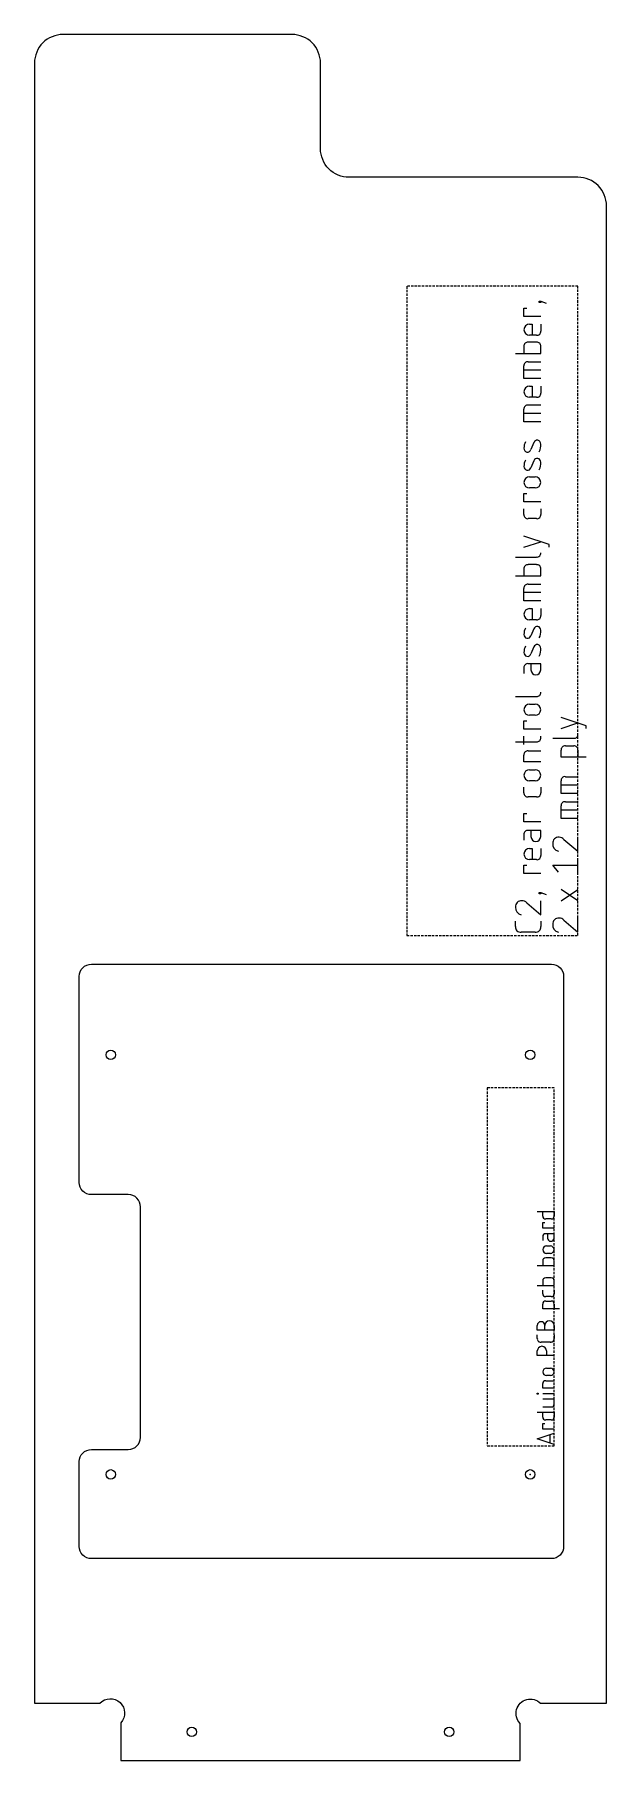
# Model space of a CAD drawing. Header units: millimetres. Extents: x -590 to -470, y -371 to -9.
import ezdxf

# ---------------------------------------------------------------- set-up
doc = ezdxf.new("R2010")
doc.units = ezdxf.units.MM
doc.linetypes.add('DASHED', pattern=[0.75, 0.5, -0.25])
doc.layers.get('0').update_dxf_attribs({"linetype": 'CONTINUOUS'})
doc.layers.add('1', color=7, linetype='DASHED')

msp = doc.modelspace()

# ---------------------------------------------------------------- linework, layer by layer
for p, q in [((-484.09, -65.21), (-484.09, -64.91)), ((-484.09, -64.91), (-483.8, -64.91)), ((-483.8, -64.91), (-483.8, -65.21)), ((-483.8, -64.91), (-482.63, -65.35)), ((-487.31, -68.13), (-487.31, -66.37)), ((-487.31, -66.37), (-486.73, -66.37)), ((-483.8, -68.13), (-487.31, -68.13)), ((-483.8, -65.21), (-484.09, -65.21)), ((-486.14, -69.74), (-485.56, -69.74)), ((-484.68, -72.08), (-486.14, -72.08)), ((-485.56, -69.74), (-485.56, -72.08)), ((-483.8, -69.74), (-483.8, -71.2)), ((-489.07, -75.88), (-483.8, -75.88)), ((-487.31, -74.42), (-487.31, -75.88)), ((-484.68, -73.54), (-486.43, -73.54)), ((-483.8, -75.88), (-483.8, -74.42)), ((-487.31, -81.15), (-487.31, -78.51)), ((-483.8, -79.39), (-487.31, -79.39)), ((-486.43, -77.64), (-483.8, -77.64)), ((-483.8, -81.15), (-487.31, -81.15)), ((-486.14, -82.75), (-485.56, -82.75)), ((-485.56, -82.75), (-485.56, -85.09)), ((-483.8, -82.75), (-483.8, -84.22)), ((-486.43, -86.7), (-483.8, -86.7)), ((-484.68, -85.09), (-486.14, -85.09)), ((-487.31, -90.21), (-487.31, -87.58)), ((-483.8, -88.46), (-487.31, -88.46)), ((-483.8, -90.21), (-487.31, -90.21)), ((-485.26, -94.6), (-485.85, -96.06)), ((-485.26, -98.4), (-485.85, -99.87)), ((-486.14, -101.77), (-484.97, -101.77)), ((-484.97, -104.11), (-486.14, -104.11)), ((-487.31, -107.03), (-487.31, -105.28)), ((-487.31, -105.28), (-486.73, -105.28)), ((-483.8, -107.03), (-487.31, -107.03)), ((-487.31, -109.66), (-487.31, -108.49)), ((-483.8, -108.49), (-483.8, -109.66)), ((-484.68, -110.54), (-486.43, -110.54)), ((-482.05, -115.95), (-487.31, -114.2)), ((-487.31, -116.54), (-483.8, -115.37)), ((-489.07, -118.59), (-484.68, -118.59)), ((-482.05, -116.54), (-482.05, -115.95)), ((-489.07, -122.53), (-483.8, -122.53)), ((-487.31, -121.07), (-487.31, -122.53)), ((-484.68, -120.19), (-486.43, -120.19)), ((-483.8, -122.53), (-483.8, -121.07)), ((-487.31, -127.8), (-487.31, -125.17)), ((-483.8, -126.04), (-487.31, -126.04)), ((-486.43, -124.29), (-483.8, -124.29)), ((-483.8, -127.8), (-487.31, -127.8)), ((-486.14, -129.41), (-485.56, -129.41)), ((-485.56, -129.41), (-485.56, -131.75)), ((-483.8, -129.41), (-483.8, -130.87)), ((-484.68, -131.75), (-486.14, -131.75)), ((-485.26, -133.65), (-485.85, -135.11)), ((-485.26, -137.45), (-485.85, -138.91)), ((-483.8, -140.96), (-486.43, -140.96)), ((-485.85, -140.96), (-485.85, -142.28)), ((-483.8, -142.28), (-483.8, -140.96)), ((-487.31, -141.84), (-487.31, -143.01)), ((-489.07, -147.84), (-484.68, -147.84)), ((-486.14, -149.45), (-484.97, -149.45)), ((-484.97, -151.79), (-486.14, -151.79)), ((-487.31, -154.71), (-487.31, -152.96)), ((-487.31, -152.96), (-486.73, -152.96)), ((-483.8, -154.71), (-487.31, -154.71)), ((-474.25, -153.98), (-479.51, -152.22)), ((-479.51, -154.56), (-476, -153.39)), ((-474.25, -154.56), (-474.25, -153.98)), ((-489.07, -157.34), (-484.68, -157.34)), ((-487.31, -157.93), (-487.31, -156.17)), ((-486.43, -159.24), (-483.8, -159.24)), ((-483.8, -156.47), (-483.8, -156.17)), ((-481.27, -156.61), (-476.88, -156.61)), ((-479.51, -160.56), (-479.51, -159.1)), ((-478.63, -158.22), (-476.88, -158.22)), ((-476, -159.1), (-476, -160.56)), ((-487.31, -161.58), (-487.31, -160.12)), ((-483.8, -161.58), (-487.31, -161.58)), ((-474.25, -160.56), (-479.51, -160.56)), ((-486.14, -163.19), (-484.97, -163.19)), ((-484.97, -165.53), (-486.14, -165.53)), ((-479.51, -168.17), (-479.51, -165.53)), ((-476, -166.41), (-479.51, -166.41)), ((-478.63, -164.66), (-476, -164.66)), ((-487.31, -168.02), (-487.31, -166.85)), ((-484.68, -168.9), (-486.43, -168.9)), ((-483.8, -166.85), (-483.8, -168.02)), ((-476, -168.17), (-479.51, -168.17)), ((-478.63, -169.92), (-476, -169.92)), ((-487.31, -174.16), (-487.31, -172.41)), ((-487.31, -172.41), (-486.73, -172.41)), ((-479.51, -173.43), (-479.51, -170.8)), ((-476, -171.68), (-479.51, -171.68)), ((-476, -173.43), (-479.51, -173.43)), ((-483.8, -174.16), (-487.31, -174.16)), ((-487.31, -176.79), (-487.31, -177.96)), ((-483.8, -175.92), (-486.43, -175.92)), ((-485.85, -175.92), (-485.85, -177.23)), ((-483.8, -177.23), (-483.8, -175.92)), ((-476, -180.3), (-476, -177.38)), ((-486.14, -179.72), (-485.56, -179.72)), ((-485.56, -179.72), (-485.56, -182.06)), ((-483.8, -179.72), (-483.8, -181.18)), ((-478.93, -177.82), (-476, -180.3)), ((-487.31, -184.98), (-487.31, -183.23)), ((-487.31, -183.23), (-486.73, -183.23)), ((-484.68, -182.06), (-486.14, -182.06)), ((-480.1, -184.69), (-481.27, -183.23)), ((-481.27, -183.23), (-476, -183.23)), ((-476, -184.69), (-476, -181.77)), ((-483.8, -184.98), (-487.31, -184.98)), ((-486.73, -191.13), (-483.8, -193.61)), ((-484.09, -189.23), (-484.09, -188.93)), ((-484.09, -188.93), (-483.8, -188.93)), ((-483.8, -189.23), (-484.09, -189.23)), ((-483.8, -188.93), (-483.8, -189.23)), ((-483.8, -188.93), (-482.63, -189.37)), ((-483.8, -193.61), (-483.8, -190.69)), ((-476, -190.69), (-479.51, -188.35)), ((-479.51, -190.69), (-476, -188.35)), ((-489.07, -196.1), (-489.07, -194.93)), ((-483.8, -194.93), (-483.8, -196.1)), ((-478.93, -194.78), (-476, -197.27)), ((-476, -197.27), (-476, -194.34)), ((-484.97, -197.27), (-487.9, -197.27)), ((-484.51, -255.86), (-481, -255.86)), ((-483.34, -256.84), (-483.34, -255.86)), ((-481, -255.86), (-481, -256.84)), ((-483.34, -259.37), (-483.34, -258.2)), ((-483.34, -258.2), (-482.95, -258.2)), ((-481, -259.37), (-483.34, -259.37)), ((-481.59, -257.42), (-482.76, -257.42)), ((-481, -260.54), (-482.76, -260.54)), ((-482.37, -260.54), (-482.37, -261.42)), ((-481, -261.42), (-481, -260.54)), ((-483.34, -261.13), (-483.34, -261.91)), ((-482.56, -263.08), (-481.78, -263.08)), ((-484.51, -267.17), (-481, -267.17)), ((-483.34, -266.2), (-483.34, -267.17)), ((-481.59, -265.61), (-482.76, -265.61)), ((-481.78, -264.64), (-482.56, -264.64)), ((-481, -267.17), (-481, -266.2)), ((-484.51, -271.36), (-481, -271.36)), ((-483.34, -270.39), (-483.34, -271.36)), ((-481.59, -269.8), (-482.76, -269.8)), ((-481, -271.36), (-481, -270.39)), ((-483.34, -273.12), (-483.34, -272.34)), ((-481.59, -273.7), (-482.76, -273.7)), ((-482.76, -274.68), (-481.59, -274.68)), ((-481, -272.34), (-481, -273.12)), ((-483.34, -276.24), (-483.34, -275.26)), ((-479.83, -276.24), (-483.34, -276.24)), ((-481, -275.26), (-481, -276.24)), ((-484.51, -280.72), (-484.51, -279.75)), ((-481, -280.72), (-484.51, -280.72)), ((-484.51, -282.48), (-484.51, -281.7)), ((-482.95, -280.72), (-482.95, -279.75)), ((-481, -279.75), (-481, -280.72)), ((-481, -281.7), (-481, -282.48)), ((-484.51, -286.09), (-484.51, -285.11)), ((-481.78, -283.26), (-483.73, -283.26)), ((-482.56, -285.11), (-482.56, -286.09)), ((-481, -286.09), (-484.51, -286.09)), ((-482.56, -288.72), (-481.78, -288.72)), ((-483.34, -292.91), (-483.34, -291.94)), ((-481, -292.91), (-483.34, -292.91)), ((-482.76, -291.35), (-481, -291.35)), ((-481.78, -290.28), (-482.56, -290.28)), ((-484.51, -294.18), (-484.51, -293.98)), ((-484.51, -293.98), (-484.32, -293.98)), ((-484.32, -294.18), (-484.51, -294.18)), ((-484.32, -293.98), (-484.32, -294.18)), ((-481, -294.08), (-483.34, -294.08)), ((-481, -295.25), (-483.34, -295.25)), ((-483.34, -296.81), (-481.59, -296.81)), ((-481, -296.23), (-481, -295.25)), ((-484.51, -297.98), (-481, -297.98)), ((-483.34, -298.96), (-483.34, -297.98)), ((-483.34, -301.49), (-483.34, -300.32)), ((-483.34, -300.32), (-482.95, -300.32)), ((-481.59, -299.54), (-482.76, -299.54)), ((-481, -297.98), (-481, -298.96)), ((-484.51, -303.54), (-481, -302.37)), ((-481, -304.71), (-484.51, -303.54)), ((-481, -301.49), (-483.34, -301.49)), ((-481.88, -302.66), (-481.88, -304.42))]:
    msp.add_line(p, q)
for points in [[(-470, -44.94, 0.414214), (-476, -38.94), (-524, -38.94, -0.414214), (-530, -32.94), (-530, -15, 0.414214), (-536, -9), (-584, -9, 0.414214), (-590, -15), (-590, -359), (-576.3, -359, -1), (-571.9, -363.08), (-571.9, -371), (-488.1, -371), (-488.1, -363.22, -1), (-483.84, -359), (-470, -359), (-470, -89.01)], [(-578.07, -204), (-481.54, -204, -0.414214), (-479, -206.54), (-479, -326.13, -0.414214), (-481.54, -328.67), (-578.07, -328.67, -0.414214), (-580.61, -326.13), (-580.61, -308.31, -0.414214), (-578.07, -305.77), (-570.32, -305.77, 0.414214), (-567.78, -303.23), (-567.78, -254.86, 0.414214), (-570.32, -252.32), (-578.07, -252.32, -0.414214), (-580.61, -249.78), (-580.61, -206.54, -0.414214)]]:
    msp.add_lwpolyline(points, format="xyb", close=True)
for centre in [(-574, -223), (-486, -223), (-574, -311), (-486, -311), (-557, -365), (-503, -365)]:
    msp.add_circle(centre, 1)
for centre, radius, start, end in [((-486.14, -70.91), 1.17, 90, 270), ((-484.57, -71.31), 0.779, -97.7686, 7.7686), ((-486.54, -74.31), 0.779, 82.2314, 187.7686), ((-484.57, -74.31), 0.779, -7.7686, 97.7686), ((-486.54, -78.41), 0.779, 82.2314, 187.7686), ((-486.14, -83.92), 1.17, 90, 270), ((-486.54, -87.48), 0.779, 82.2314, 187.7686), ((-484.57, -84.32), 0.779, -97.7686, 7.7686), ((-484.55, -94.85), 0.753, -3.6179, 160.998), ((-484.59, -95.68), 2.72, 153.1101, 181.8323), ((-486.56, -95.83), 0.752, 175.8726, 341.5075), ((-486.9, -95.16), 3.11, -25.5532, 4.9435), ((-484.59, -99.49), 2.72, 153.1101, 181.8323), ((-486.56, -99.63), 0.752, 175.8726, 341.5075), ((-484.55, -98.65), 0.753, -3.6179, 160.998), ((-486.9, -98.96), 3.11, -25.5532, 4.9435), ((-486.14, -102.94), 1.17, 90, 270), ((-484.97, -102.94), 1.17, -90, 90), ((-486.54, -109.77), 0.779, 172.2314, 277.7686), ((-484.57, -109.77), 0.779, -97.7686, 7.7686), ((-484.57, -117.81), 0.779, -97.7686, 7.7686), ((-486.54, -120.97), 0.779, 82.2314, 187.7686), ((-484.57, -120.97), 0.779, -7.7686, 97.7686), ((-486.54, -125.06), 0.779, 82.2314, 187.7686), ((-486.14, -130.58), 1.17, 90, 270), ((-484.59, -134.73), 2.72, 153.1101, 181.8323), ((-484.55, -133.9), 0.753, -3.6179, 160.998), ((-484.57, -130.98), 0.779, -97.7686, 7.7686), ((-486.56, -134.87), 0.752, 175.8726, 341.5075), ((-484.59, -138.54), 2.72, 153.1101, 181.8323), ((-484.55, -137.7), 0.753, -3.6179, 160.998), ((-486.9, -134.21), 3.11, -25.5532, 4.9435), ((-486.54, -141.73), 0.779, 82.2314, 187.7686), ((-486.56, -138.68), 0.752, 175.8726, 341.5075), ((-486.9, -138.01), 3.11, -25.5532, 4.9435), ((-484.82, -142.28), 1.02, -180, 0), ((-484.57, -147.06), 0.779, -97.7686, 7.7686), ((-486.14, -150.62), 1.17, 90, 270), ((-484.97, -150.62), 1.17, -90, 90), ((-486.54, -160.02), 0.779, 82.2314, 187.7686), ((-484.57, -156.57), 0.779, -97.7686, 7.7686), ((-478.74, -158.99), 0.779, 82.2314, 187.7686), ((-476.77, -155.84), 0.779, -97.7686, 7.7686), ((-476.77, -158.99), 0.779, -7.7686, 97.7686), ((-486.14, -164.36), 1.17, 90, 270), ((-484.97, -164.36), 1.17, -90, 90), ((-478.74, -165.43), 0.779, 82.2314, 187.7686), ((-486.54, -168.12), 0.779, 172.2314, 277.7686), ((-484.57, -168.12), 0.779, -97.7686, 7.7686), ((-478.74, -170.69), 0.779, 82.2314, 187.7686), ((-486.54, -176.69), 0.779, 82.2314, 187.7686), ((-484.82, -177.23), 1.02, -180, 0), ((-480.11, -178.54), 1.17, 82.2314, 187.7686), ((-479.84, -178.55), 1.18, 38.5167, 95.0861), ((-486.14, -180.89), 1.17, 90, 270), ((-479.82, -178.87), 1.46, 173.0482, 259.0066), ((-484.57, -181.29), 0.779, -97.7686, 7.7686), ((-487.91, -191.85), 1.17, 82.2314, 187.7686), ((-487.64, -191.86), 1.18, 38.5167, 95.0861), ((-487.62, -192.18), 1.46, 173.0482, 259.0066), ((-480.11, -195.5), 1.17, 82.2314, 187.7686), ((-479.84, -195.51), 1.18, 38.5167, 95.0861), ((-488.04, -196.24), 1.04, 172.2314, 277.7686), ((-484.83, -196.24), 1.04, -97.7686, 7.7686), ((-479.82, -195.84), 1.46, 173.0482, 259.0066), ((-482.83, -256.91), 0.52, 172.2314, 277.7686), ((-481.51, -256.91), 0.52, -97.7686, 7.7686), ((-482.83, -261.05), 0.52, 82.2314, 187.7686), ((-482.56, -263.86), 0.78, 90, 270), ((-481.68, -261.42), 0.682, -180, 0), ((-481.78, -263.86), 0.78, -90, 90), ((-482.83, -266.12), 0.52, 82.2314, 187.7686), ((-481.51, -266.12), 0.52, -7.7686, 97.7686), ((-482.83, -270.32), 0.52, 82.2314, 187.7686), ((-481.51, -270.32), 0.52, -7.7686, 97.7686), ((-482.83, -273.19), 0.52, 172.2314, 277.7686), ((-482.83, -275.19), 0.52, 82.2314, 187.7686), ((-481.51, -273.19), 0.52, -97.7686, 7.7686), ((-481.51, -275.19), 0.52, -7.7686, 97.7686), ((-483.73, -279.75), 0.78, 0, 180), ((-481.98, -279.75), 0.975, 0, 180), ((-483.82, -282.57), 0.693, 172.2314, 277.7686), ((-483.54, -285.11), 0.975, 0, 180), ((-481.69, -282.57), 0.693, -97.7686, 7.7686), ((-482.56, -289.5), 0.78, 90, 270), ((-481.78, -289.5), 0.78, -90, 90), ((-482.83, -291.86), 0.52, 82.2314, 187.7686), ((-481.51, -296.3), 0.52, -97.7686, 7.7686), ((-482.83, -299.03), 0.52, 172.2314, 277.7686), ((-481.51, -299.03), 0.52, -97.7686, 7.7686)]:
    msp.add_arc(centre, radius, start, end)
msp.add_point((-486, -311))
at = {"layer": '1'}
for p, q in [((-476, -61.81), (-511.88, -61.81)), ((-511.88, -61.81), (-511.88, -198)), ((-476, -198), (-476, -61.81)), ((-511.88, -198), (-476, -198)), ((-481, -229.91), (-495, -229.91)), ((-495, -229.91), (-495, -305)), ((-481, -305), (-481, -229.91)), ((-495, -305), (-481, -305))]:
    msp.add_line(p, q, dxfattribs=at)

doc.saveas('drawing.dxf')
